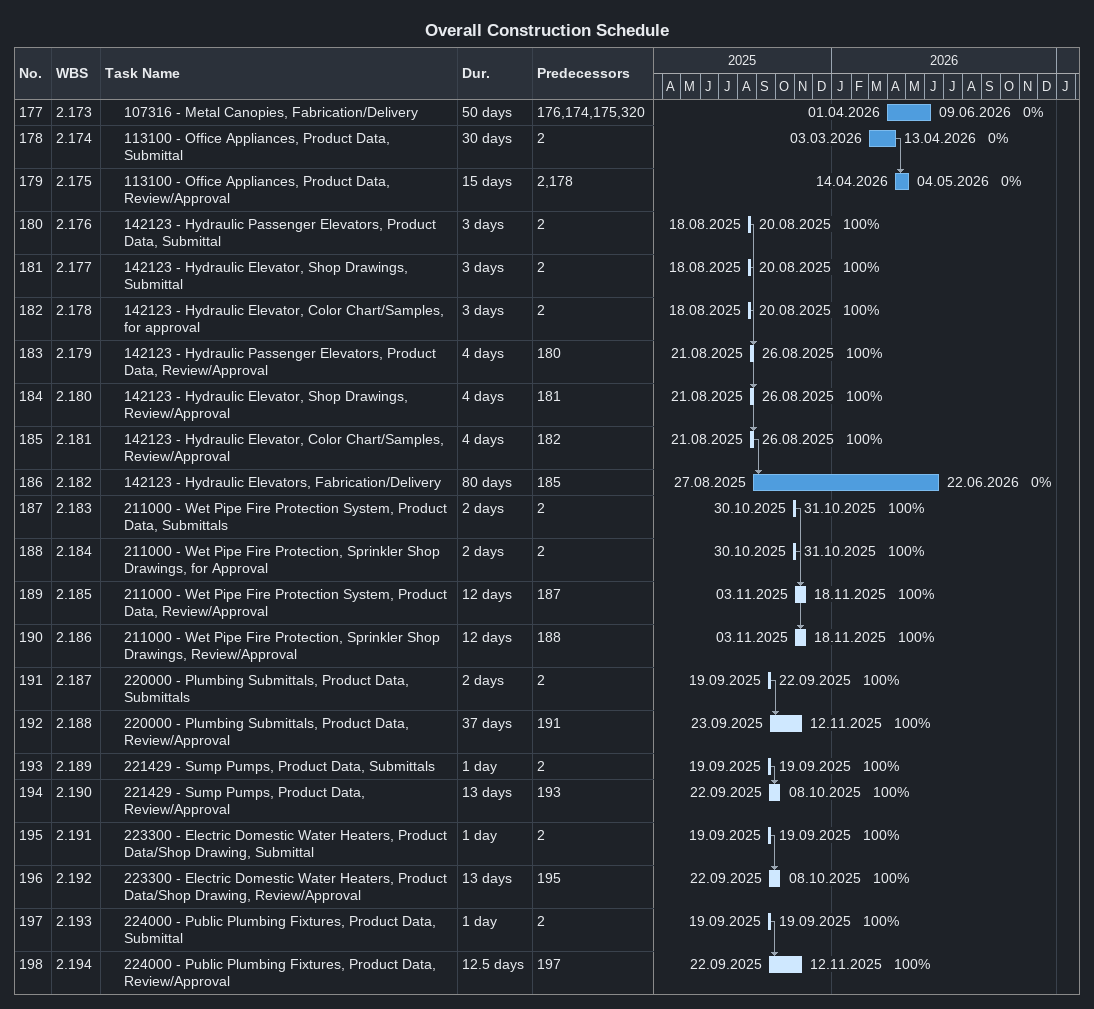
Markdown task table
Overall Construction Schedule

| ID | WBS | Task | Duration | Start | Finish | Predecessors | % complete |
|---|---|---|---|---|---|---|---|
| 177 | 2.173 | 107316 - Metal Canopies, Fabrication/Delivery | 50d | 2026-04-01 | 2026-06-09 | 176, 174, 175, 320 | 0 |
| 178 | 2.174 | 113100 - Office Appliances, Product Data, Submittal | 30d | 2026-03-03 | 2026-04-13 | 2 | 0 |
| 179 | 2.175 | 113100 - Office Appliances, Product Data, Review/Approval | 15d | 2026-04-14 | 2026-05-04 | 2, 178 | 0 |
| 180 | 2.176 | 142123 - Hydraulic Passenger Elevators, Product Data, Submittal | 3d | 2025-08-18 | 2025-08-20 | 2 | 100 |
| 181 | 2.177 | 142123 - Hydraulic Elevator, Shop Drawings, Submittal | 3d | 2025-08-18 | 2025-08-20 | 2 | 100 |
| 182 | 2.178 | 142123 - Hydraulic Elevator, Color Chart/Samples, for approval | 3d | 2025-08-18 | 2025-08-20 | 2 | 100 |
| 183 | 2.179 | 142123 - Hydraulic Passenger Elevators, Product Data, Review/Approval | 4d | 2025-08-21 | 2025-08-26 | 180 | 100 |
| 184 | 2.180 | 142123 - Hydraulic Elevator, Shop Drawings, Review/Approval | 4d | 2025-08-21 | 2025-08-26 | 181 | 100 |
| 185 | 2.181 | 142123 - Hydraulic Elevator, Color Chart/Samples, Review/Approval | 4d | 2025-08-21 | 2025-08-26 | 182 | 100 |
| 186 | 2.182 | 142123 - Hydraulic Elevators, Fabrication/Delivery | 80d | 2025-08-27 | 2026-06-22 | 185 | 0 |
| 187 | 2.183 | 211000 - Wet Pipe Fire Protection System, Product Data, Submittals | 2d | 2025-10-30 | 2025-10-31 | 2 | 100 |
| 188 | 2.184 | 211000 - Wet Pipe Fire Protection, Sprinkler Shop Drawings, for Approval | 2d | 2025-10-30 | 2025-10-31 | 2 | 100 |
| 189 | 2.185 | 211000 - Wet Pipe Fire Protection System, Product Data, Review/Approval | 12d | 2025-11-03 | 2025-11-18 | 187 | 100 |
| 190 | 2.186 | 211000 - Wet Pipe Fire Protection, Sprinkler Shop Drawings, Review/Approval | 12d | 2025-11-03 | 2025-11-18 | 188 | 100 |
| 191 | 2.187 | 220000 - Plumbing Submittals, Product Data, Submittals | 2d | 2025-09-19 | 2025-09-22 | 2 | 100 |
| 192 | 2.188 | 220000 - Plumbing Submittals, Product Data, Review/Approval | 37d | 2025-09-23 | 2025-11-12 | 191 | 100 |
| 193 | 2.189 | 221429 - Sump Pumps, Product Data, Submittals | 1d | 2025-09-19 | 2025-09-19 | 2 | 100 |
| 194 | 2.190 | 221429 - Sump Pumps, Product Data, Review/Approval | 13d | 2025-09-22 | 2025-10-08 | 193 | 100 |
| 195 | 2.191 | 223300 - Electric Domestic Water Heaters, Product Data/Shop Drawing, Submittal | 1d | 2025-09-19 | 2025-09-19 | 2 | 100 |
| 196 | 2.192 | 223300 - Electric Domestic Water Heaters, Product Data/Shop Drawing, Review/Approval | 13d | 2025-09-22 | 2025-10-08 | 195 | 100 |
| 197 | 2.193 | 224000 - Public Plumbing Fixtures, Product Data, Submittal | 1d | 2025-09-19 | 2025-09-19 | 2 | 100 |
| 198 | 2.194 | 224000 - Public Plumbing Fixtures, Product Data, Review/Approval | 12.5d | 2025-09-22 | 2025-11-12 | 197 | 100 |
